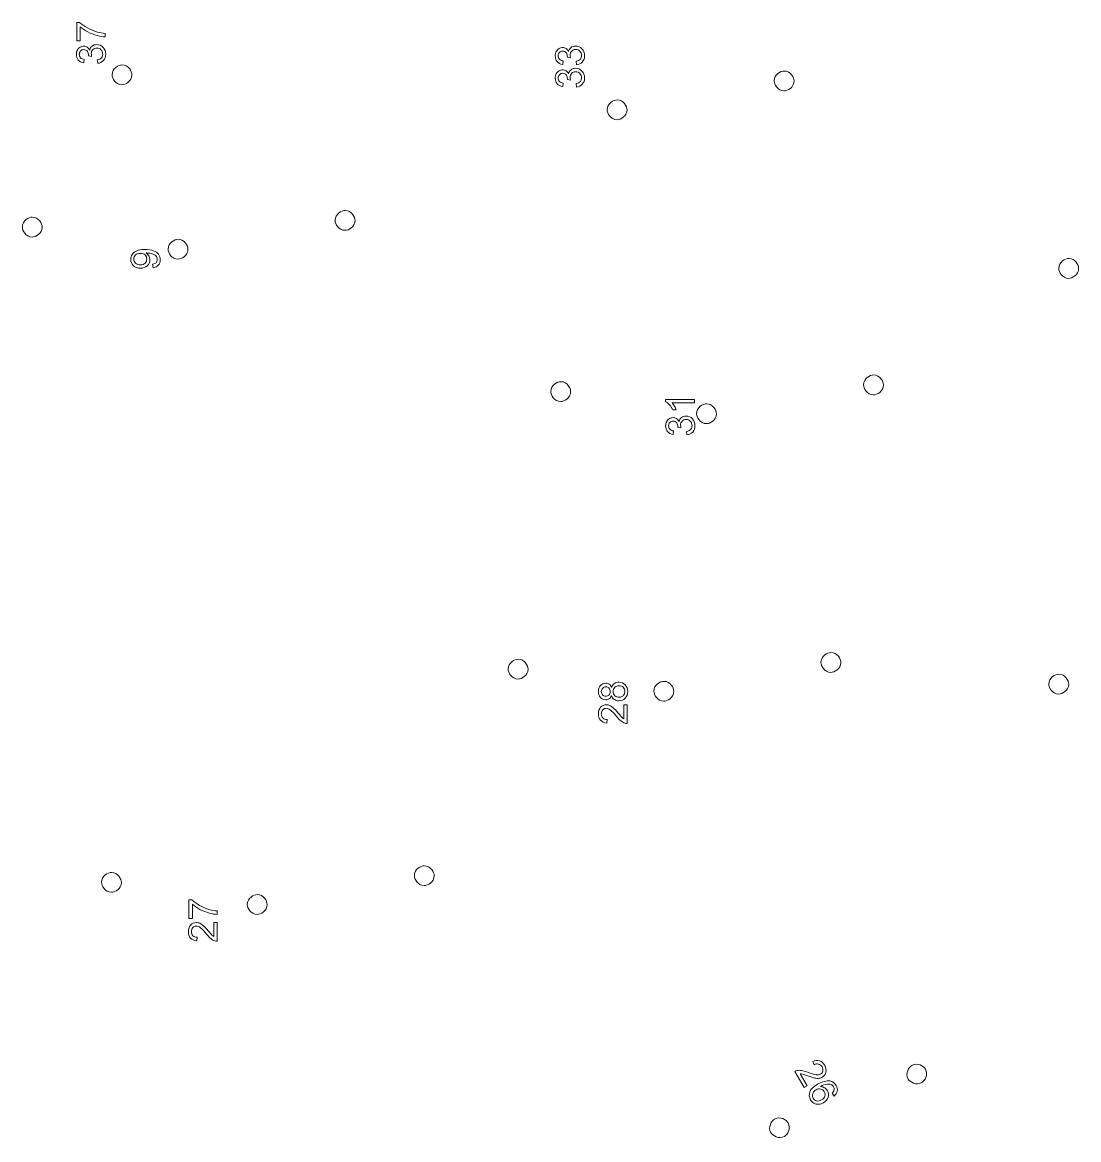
# Model space of a CAD drawing. Header units: centimetres. Extents: x -155 to -3, y 92 to 166.
# Drawn here: x -149.83 to -116.84, y 130.09 to 164.98 of the extents above; entities that cross this region are included whole.
import ezdxf

# ---------------------------------------------------------------- set-up
doc = ezdxf.new("R2010")
doc.units = ezdxf.units.CM
doc.header["$MEASUREMENT"] = 0
doc.layers.add('layer 1', color=7, linetype='Continuous')
doc.layers.add('layer 2', color=7, linetype='Continuous')

msp = doc.modelspace()

# ---------------------------------------------------------------- linework, layer by layer
at = {"layer": 'layer 1', "color": 250, "lineweight": 9}
for points, knots in [([(-148.01551, 164.83962), (-148.01551, 164.83962), (-148.01551, 164.40046), (-148.01551, 164.40046), (-148.01551, 164.40046), (-148.12395, 164.40046), (-148.12395, 164.40046), (-148.12395, 164.40046), (-148.12395, 164.98058), (-148.12395, 164.98058), (-148.12395, 164.98058), (-148.0372, 164.98058), (-148.0372, 164.98058), (-147.97214, 164.92095), (-147.89624, 164.86673), (-147.79322, 164.80709), (-147.69563, 164.75287), (-147.59262, 164.7095), (-147.48419, 164.67697), (-147.40828, 164.65528), (-147.32696, 164.63902), (-147.24021, 164.6336), (-147.24021, 164.6336), (-147.24021, 164.52516), (-147.24021, 164.52516), (-147.31069, 164.52516), (-147.39202, 164.54143), (-147.49503, 164.56854), (-147.59262, 164.59564), (-147.69021, 164.6336), (-147.78238, 164.68239), (-147.87455, 164.73119), (-147.95045, 164.7854), (-148.01551, 164.83962)], [0, 0, 0, 0, 0.09090909, 0.09090909, 0.09090909, 0.18181818, 0.18181818, 0.18181818, 0.27272727, 0.27272727, 0.27272727, 0.36363636, 0.36363636, 0.36363636, 0.45454545, 0.45454545, 0.45454545, 0.54545455, 0.54545455, 0.54545455, 0.63636364, 0.63636364, 0.63636364, 0.72727273, 0.72727273, 0.72727273, 0.81818182, 0.81818182, 0.81818182, 0.90909091, 0.90909091, 0.90909091, 1, 1, 1, 1]), ([(-147.29443, 163.78781), (-147.3378, 163.73902), (-147.39744, 163.70649), (-147.47334, 163.70107), (-147.47334, 163.70107), (-147.48961, 163.8095), (-147.48961, 163.8095), (-147.42997, 163.82034), (-147.38118, 163.84203), (-147.35407, 163.87456), (-147.32696, 163.90709), (-147.31612, 163.94504), (-147.31612, 163.98842), (-147.31612, 164.04263), (-147.33238, 164.09143), (-147.37033, 164.12396), (-147.40286, 164.16191), (-147.44624, 164.17818), (-147.50045, 164.17818), (-147.54925, 164.17818), (-147.59262, 164.16191), (-147.62515, 164.12938), (-147.65768, 164.09143), (-147.67395, 164.05348), (-147.67395, 163.99926), (-147.67395, 163.97757), (-147.66852, 163.95046), (-147.6631, 163.91793), (-147.6631, 163.91793), (-147.76069, 163.9342), (-147.76069, 163.9342), (-147.76069, 163.93962), (-147.76069, 163.94504), (-147.76069, 163.95046), (-147.76069, 163.99384), (-147.77154, 164.03721), (-147.79322, 164.07516), (-147.82033, 164.11311), (-147.85828, 164.12938), (-147.90708, 164.12938), (-147.95045, 164.12938), (-147.98298, 164.11854), (-148.01009, 164.08601), (-148.03178, 164.0589), (-148.04804, 164.02637), (-148.04804, 163.98299), (-148.04804, 163.93962), (-148.03178, 163.90167), (-148.01009, 163.87456), (-147.98298, 163.84745), (-147.94503, 163.83119), (-147.89081, 163.82034), (-147.89081, 163.82034), (-147.90708, 163.71191), (-147.90708, 163.71191), (-147.98298, 163.72275), (-148.0372, 163.75528), (-148.08057, 163.80408), (-148.11852, 163.84745), (-148.14021, 163.90709), (-148.14021, 163.97757), (-148.14021, 164.02637), (-148.12937, 164.06974), (-148.10768, 164.11311), (-148.08599, 164.15107), (-148.05889, 164.1836), (-148.02093, 164.20528), (-147.98298, 164.22697), (-147.94503, 164.23781), (-147.90708, 164.23781), (-147.86913, 164.23781), (-147.83118, 164.22697), (-147.79865, 164.20528), (-147.76612, 164.1836), (-147.74443, 164.15649), (-147.72274, 164.11311), (-147.7119, 164.16733), (-147.68479, 164.21071), (-147.64684, 164.23781), (-147.60889, 164.27034), (-147.56009, 164.28661), (-147.50587, 164.28661), (-147.42455, 164.28661), (-147.35949, 164.2595), (-147.30527, 164.19986), (-147.25105, 164.14564), (-147.22395, 164.07516), (-147.22395, 163.98299), (-147.22395, 163.90709), (-147.24563, 163.84203), (-147.29443, 163.78781)], [0, 0, 0, 0, 0.03333333, 0.03333333, 0.03333333, 0.06666667, 0.06666667, 0.06666667, 0.1, 0.1, 0.1, 0.13333333, 0.13333333, 0.13333333, 0.16666667, 0.16666667, 0.16666667, 0.2, 0.2, 0.2, 0.23333333, 0.23333333, 0.23333333, 0.26666667, 0.26666667, 0.26666667, 0.3, 0.3, 0.3, 0.33333333, 0.33333333, 0.33333333, 0.36666667, 0.36666667, 0.36666667, 0.4, 0.4, 0.4, 0.43333333, 0.43333333, 0.43333333, 0.46666667, 0.46666667, 0.46666667, 0.5, 0.5, 0.5, 0.53333333, 0.53333333, 0.53333333, 0.56666667, 0.56666667, 0.56666667, 0.6, 0.6, 0.6, 0.63333333, 0.63333333, 0.63333333, 0.66666667, 0.66666667, 0.66666667, 0.7, 0.7, 0.7, 0.73333333, 0.73333333, 0.73333333, 0.76666667, 0.76666667, 0.76666667, 0.8, 0.8, 0.8, 0.83333333, 0.83333333, 0.83333333, 0.86666667, 0.86666667, 0.86666667, 0.9, 0.9, 0.9, 0.93333333, 0.93333333, 0.93333333, 0.96666667, 0.96666667, 0.96666667, 1, 1, 1, 1]), ([(-132.34194, 163.74201), (-132.38531, 163.69321), (-132.44495, 163.66068), (-132.52085, 163.65526), (-132.52085, 163.65526), (-132.53712, 163.7637), (-132.53712, 163.7637), (-132.47748, 163.77454), (-132.42869, 163.79623), (-132.40158, 163.82876), (-132.37447, 163.86129), (-132.36363, 163.89924), (-132.36363, 163.94261), (-132.36363, 163.99683), (-132.37989, 164.04562), (-132.41784, 164.07815), (-132.45037, 164.11611), (-132.49375, 164.13237), (-132.54796, 164.13237), (-132.59676, 164.13237), (-132.64013, 164.11611), (-132.67266, 164.08358), (-132.70519, 164.04562), (-132.72146, 164.00767), (-132.72146, 163.95346), (-132.72146, 163.93177), (-132.71603, 163.90466), (-132.71061, 163.87213), (-132.71061, 163.87213), (-132.8082, 163.8884), (-132.8082, 163.8884), (-132.8082, 163.89382), (-132.8082, 163.89924), (-132.8082, 163.90466), (-132.8082, 163.94803), (-132.81905, 163.99141), (-132.84073, 164.02936), (-132.86784, 164.06731), (-132.90579, 164.08358), (-132.95459, 164.08358), (-132.99796, 164.08358), (-133.03049, 164.07273), (-133.0576, 164.0402), (-133.07929, 164.01309), (-133.09555, 163.98056), (-133.09555, 163.93719), (-133.09555, 163.89382), (-133.07929, 163.85586), (-133.0576, 163.82876), (-133.03049, 163.80165), (-132.99254, 163.78538), (-132.93832, 163.77454), (-132.93832, 163.77454), (-132.95459, 163.66611), (-132.95459, 163.66611), (-133.03049, 163.67695), (-133.08471, 163.70948), (-133.12808, 163.75827), (-133.16603, 163.80165), (-133.18772, 163.86129), (-133.18772, 163.93177), (-133.18772, 163.98056), (-133.17688, 164.02394), (-133.15519, 164.06731), (-133.1335, 164.10526), (-133.1064, 164.13779), (-133.06844, 164.15948), (-133.03049, 164.18117), (-132.99254, 164.19201), (-132.95459, 164.19201), (-132.91664, 164.19201), (-132.87869, 164.18117), (-132.84616, 164.15948), (-132.81363, 164.13779), (-132.79194, 164.11068), (-132.77025, 164.06731), (-132.75941, 164.12153), (-132.7323, 164.1649), (-132.69435, 164.19201), (-132.6564, 164.22454), (-132.6076, 164.2408), (-132.55338, 164.2408), (-132.47206, 164.2408), (-132.407, 164.2137), (-132.35278, 164.15406), (-132.29856, 164.09984), (-132.27146, 164.02936), (-132.27146, 163.93719), (-132.27146, 163.86129), (-132.29314, 163.79623), (-132.34194, 163.74201)], [0, 0, 0, 0, 0.03333333, 0.03333333, 0.03333333, 0.06666667, 0.06666667, 0.06666667, 0.1, 0.1, 0.1, 0.13333333, 0.13333333, 0.13333333, 0.16666667, 0.16666667, 0.16666667, 0.2, 0.2, 0.2, 0.23333333, 0.23333333, 0.23333333, 0.26666667, 0.26666667, 0.26666667, 0.3, 0.3, 0.3, 0.33333333, 0.33333333, 0.33333333, 0.36666667, 0.36666667, 0.36666667, 0.4, 0.4, 0.4, 0.43333333, 0.43333333, 0.43333333, 0.46666667, 0.46666667, 0.46666667, 0.5, 0.5, 0.5, 0.53333333, 0.53333333, 0.53333333, 0.56666667, 0.56666667, 0.56666667, 0.6, 0.6, 0.6, 0.63333333, 0.63333333, 0.63333333, 0.66666667, 0.66666667, 0.66666667, 0.7, 0.7, 0.7, 0.73333333, 0.73333333, 0.73333333, 0.76666667, 0.76666667, 0.76666667, 0.8, 0.8, 0.8, 0.83333333, 0.83333333, 0.83333333, 0.86666667, 0.86666667, 0.86666667, 0.9, 0.9, 0.9, 0.93333333, 0.93333333, 0.93333333, 0.96666667, 0.96666667, 0.96666667, 1, 1, 1, 1]), ([(-146.71508, 163.65251), (-146.50842, 163.65251), (-146.40508, 163.44584), (-146.40508, 163.34251), (-146.40508, 163.13584), (-146.61175, 163.03251), (-146.71508, 163.03251), (-146.92175, 163.03251), (-147.02508, 163.23918), (-147.02508, 163.34251), (-147.02508, 163.54918), (-146.81842, 163.65251), (-146.71508, 163.65251)], [0, 0, 0, 0, 0.25, 0.25, 0.25, 0.5, 0.5, 0.5, 0.75, 0.75, 0.75, 1, 1, 1, 1]), ([(-132.34194, 163.04803), (-132.38531, 162.99924), (-132.44495, 162.96671), (-132.52085, 162.96129), (-132.52085, 162.96129), (-132.53712, 163.06972), (-132.53712, 163.06972), (-132.47748, 163.08056), (-132.42869, 163.10225), (-132.40158, 163.13478), (-132.37447, 163.16731), (-132.36363, 163.20526), (-132.36363, 163.24864), (-132.36363, 163.30285), (-132.37989, 163.35165), (-132.41784, 163.38418), (-132.45037, 163.42213), (-132.49375, 163.4384), (-132.54796, 163.4384), (-132.59676, 163.4384), (-132.64013, 163.42213), (-132.67266, 163.3896), (-132.70519, 163.35165), (-132.72146, 163.3137), (-132.72146, 163.25948), (-132.72146, 163.23779), (-132.71603, 163.21068), (-132.71061, 163.17815), (-132.71061, 163.17815), (-132.8082, 163.19442), (-132.8082, 163.19442), (-132.8082, 163.19984), (-132.8082, 163.20526), (-132.8082, 163.21068), (-132.8082, 163.25406), (-132.81905, 163.29743), (-132.84073, 163.33538), (-132.86784, 163.37333), (-132.90579, 163.3896), (-132.95459, 163.3896), (-132.99796, 163.3896), (-133.03049, 163.37876), (-133.0576, 163.34623), (-133.07929, 163.31912), (-133.09555, 163.28659), (-133.09555, 163.24321), (-133.09555, 163.19984), (-133.07929, 163.16189), (-133.0576, 163.13478), (-133.03049, 163.10767), (-132.99254, 163.09141), (-132.93832, 163.08056), (-132.93832, 163.08056), (-132.95459, 162.97213), (-132.95459, 162.97213), (-133.03049, 162.98297), (-133.08471, 163.0155), (-133.12808, 163.0643), (-133.16603, 163.10767), (-133.18772, 163.16731), (-133.18772, 163.23779), (-133.18772, 163.28659), (-133.17688, 163.32996), (-133.15519, 163.37333), (-133.1335, 163.41129), (-133.1064, 163.44382), (-133.06844, 163.4655), (-133.03049, 163.48719), (-132.99254, 163.49803), (-132.95459, 163.49803), (-132.91664, 163.49803), (-132.87869, 163.48719), (-132.84616, 163.4655), (-132.81363, 163.44382), (-132.79194, 163.41671), (-132.77025, 163.37333), (-132.75941, 163.42755), (-132.7323, 163.47093), (-132.69435, 163.49803), (-132.6564, 163.53056), (-132.6076, 163.54683), (-132.55338, 163.54683), (-132.47206, 163.54683), (-132.407, 163.51972), (-132.35278, 163.46008), (-132.29856, 163.40586), (-132.27146, 163.33538), (-132.27146, 163.24321), (-132.27146, 163.16731), (-132.29314, 163.10225), (-132.34194, 163.04803)], [0, 0, 0, 0, 0.03333333, 0.03333333, 0.03333333, 0.06666667, 0.06666667, 0.06666667, 0.1, 0.1, 0.1, 0.13333333, 0.13333333, 0.13333333, 0.16666667, 0.16666667, 0.16666667, 0.2, 0.2, 0.2, 0.23333333, 0.23333333, 0.23333333, 0.26666667, 0.26666667, 0.26666667, 0.3, 0.3, 0.3, 0.33333333, 0.33333333, 0.33333333, 0.36666667, 0.36666667, 0.36666667, 0.4, 0.4, 0.4, 0.43333333, 0.43333333, 0.43333333, 0.46666667, 0.46666667, 0.46666667, 0.5, 0.5, 0.5, 0.53333333, 0.53333333, 0.53333333, 0.56666667, 0.56666667, 0.56666667, 0.6, 0.6, 0.6, 0.63333333, 0.63333333, 0.63333333, 0.66666667, 0.66666667, 0.66666667, 0.7, 0.7, 0.7, 0.73333333, 0.73333333, 0.73333333, 0.76666667, 0.76666667, 0.76666667, 0.8, 0.8, 0.8, 0.83333333, 0.83333333, 0.83333333, 0.86666667, 0.86666667, 0.86666667, 0.9, 0.9, 0.9, 0.93333333, 0.93333333, 0.93333333, 0.96666667, 0.96666667, 0.96666667, 1, 1, 1, 1]), ([(-126.04018, 163.46021), (-125.83351, 163.46021), (-125.73018, 163.25354), (-125.73018, 163.15021), (-125.73018, 162.94354), (-125.93684, 162.84021), (-126.04018, 162.84021), (-126.24684, 162.84021), (-126.35018, 163.04688), (-126.35018, 163.15021), (-126.35018, 163.35688), (-126.14351, 163.46021), (-126.04018, 163.46021)], [0, 0, 0, 0, 0.25, 0.25, 0.25, 0.5, 0.5, 0.5, 0.75, 0.75, 0.75, 1, 1, 1, 1]), ([(-131.25619, 162.56021), (-131.04952, 162.56021), (-130.94619, 162.35354), (-130.94619, 162.25021), (-130.94619, 162.04354), (-131.15285, 161.94021), (-131.25619, 161.94021), (-131.46285, 161.94021), (-131.56619, 162.14688), (-131.56619, 162.25021), (-131.56619, 162.45688), (-131.35952, 162.56021), (-131.25619, 162.56021)], [0, 0, 0, 0, 0.25, 0.25, 0.25, 0.5, 0.5, 0.5, 0.75, 0.75, 0.75, 1, 1, 1, 1]), ([(-139.74898, 159.10597), (-139.54231, 159.10597), (-139.43898, 158.89931), (-139.43898, 158.79597), (-139.43898, 158.58931), (-139.64564, 158.48597), (-139.74898, 158.48597), (-139.95564, 158.48597), (-140.05898, 158.69264), (-140.05898, 158.79597), (-140.05898, 159.00264), (-139.85231, 159.10597), (-139.74898, 159.10597)], [0, 0, 0, 0, 0.25, 0.25, 0.25, 0.5, 0.5, 0.5, 0.75, 0.75, 0.75, 1, 1, 1, 1]), ([(-149.51595, 158.89711), (-149.30928, 158.89711), (-149.20595, 158.69045), (-149.20595, 158.58711), (-149.20595, 158.38045), (-149.41261, 158.27711), (-149.51595, 158.27711), (-149.72261, 158.27711), (-149.82595, 158.48378), (-149.82595, 158.58711), (-149.82595, 158.79378), (-149.61928, 158.89711), (-149.51595, 158.89711)], [0, 0, 0, 0, 0.25, 0.25, 0.25, 0.5, 0.5, 0.5, 0.75, 0.75, 0.75, 1, 1, 1, 1]), ([(-144.96499, 158.20597), (-144.75832, 158.20597), (-144.65499, 157.99931), (-144.65499, 157.89597), (-144.65499, 157.68931), (-144.86165, 157.58597), (-144.96499, 157.58597), (-145.17165, 157.58597), (-145.27499, 157.79264), (-145.27499, 157.89597), (-145.27499, 158.10264), (-145.06832, 158.20597), (-144.96499, 158.20597)], [0, 0, 0, 0, 0.25, 0.25, 0.25, 0.5, 0.5, 0.5, 0.75, 0.75, 0.75, 1, 1, 1, 1]), ([(-145.58359, 157.39866), (-145.62155, 157.35528), (-145.67576, 157.32818), (-145.74625, 157.31733), (-145.74625, 157.31733), (-145.75709, 157.42577), (-145.75709, 157.42577), (-145.70829, 157.43661), (-145.67034, 157.45287), (-145.64866, 157.47456), (-145.62697, 157.50167), (-145.61613, 157.5342), (-145.61613, 157.57215), (-145.61613, 157.60468), (-145.62155, 157.63721), (-145.63781, 157.66432), (-145.65408, 157.68601), (-145.67576, 157.70769), (-145.70287, 157.72396), (-145.72456, 157.74022), (-145.76251, 157.75107), (-145.80588, 157.76191), (-145.84926, 157.77275), (-145.89263, 157.77818), (-145.94143, 157.77818), (-145.94143, 157.77818), (-145.95227, 157.77818), (-145.96311, 157.77818), (-145.92516, 157.75649), (-145.89805, 157.72396), (-145.87637, 157.68601), (-145.85468, 157.64805), (-145.84384, 157.6101), (-145.84384, 157.56673), (-145.84384, 157.49083), (-145.87094, 157.43119), (-145.92516, 157.37697), (-145.97938, 157.32818), (-146.04986, 157.30107), (-146.13661, 157.30107), (-146.22878, 157.30107), (-146.29926, 157.32818), (-146.3589, 157.38239), (-146.41311, 157.43661), (-146.44022, 157.50167), (-146.44022, 157.58299), (-146.44022, 157.63721), (-146.42396, 157.69143), (-146.39143, 157.74022), (-146.3589, 157.78902), (-146.31552, 157.82697), (-146.25588, 157.84866), (-146.20167, 157.87577), (-146.11492, 157.88661), (-146.00649, 157.88661), (-145.89263, 157.88661), (-145.80046, 157.87577), (-145.72998, 157.84866), (-145.66492, 157.82697), (-145.6107, 157.78902), (-145.57817, 157.74022), (-145.54022, 157.69143), (-145.52396, 157.63179), (-145.52396, 157.56673), (-145.52396, 157.49625), (-145.54022, 157.44203), (-145.58359, 157.39866)], [0, 0, 0, 0, 0.04545455, 0.04545455, 0.04545455, 0.09090909, 0.09090909, 0.09090909, 0.13636364, 0.13636364, 0.13636364, 0.18181818, 0.18181818, 0.18181818, 0.22727273, 0.22727273, 0.22727273, 0.27272727, 0.27272727, 0.27272727, 0.31818182, 0.31818182, 0.31818182, 0.36363636, 0.36363636, 0.36363636, 0.40909091, 0.40909091, 0.40909091, 0.45454545, 0.45454545, 0.45454545, 0.5, 0.5, 0.5, 0.54545455, 0.54545455, 0.54545455, 0.59090909, 0.59090909, 0.59090909, 0.63636364, 0.63636364, 0.63636364, 0.68181818, 0.68181818, 0.68181818, 0.72727273, 0.72727273, 0.72727273, 0.77272727, 0.77272727, 0.77272727, 0.81818182, 0.81818182, 0.81818182, 0.86363636, 0.86363636, 0.86363636, 0.90909091, 0.90909091, 0.90909091, 0.95454545, 0.95454545, 0.95454545, 1, 1, 1, 1]), ([(-145.99564, 157.71854), (-146.02817, 157.75107), (-146.07697, 157.76733), (-146.14203, 157.76733), (-146.20709, 157.76733), (-146.25588, 157.75107), (-146.29384, 157.71854), (-146.32637, 157.68601), (-146.34805, 157.64263), (-146.34805, 157.59384), (-146.34805, 157.54504), (-146.32637, 157.50167), (-146.28841, 157.46372), (-146.25046, 157.42577), (-146.19625, 157.4095), (-146.13119, 157.4095), (-146.07697, 157.4095), (-146.02817, 157.42577), (-145.99564, 157.4583), (-145.95769, 157.49625), (-145.94143, 157.53962), (-145.94143, 157.58842), (-145.94143, 157.64263), (-145.95769, 157.68601), (-145.99564, 157.71854)], [0, 0, 0, 0, 0.125, 0.125, 0.125, 0.25, 0.25, 0.25, 0.375, 0.375, 0.375, 0.5, 0.5, 0.5, 0.625, 0.625, 0.625, 0.75, 0.75, 0.75, 0.875, 0.875, 0.875, 1, 1, 1, 1]), ([(-117.15432, 157.60699), (-116.94766, 157.60699), (-116.84432, 157.40032), (-116.84432, 157.29699), (-116.84432, 157.09032), (-117.05099, 156.98699), (-117.15432, 156.98699), (-117.36099, 156.98699), (-117.46432, 157.19365), (-117.46432, 157.29699), (-117.46432, 157.50365), (-117.25766, 157.60699), (-117.15432, 157.60699)], [0, 0, 0, 0, 0.25, 0.25, 0.25, 0.5, 0.5, 0.5, 0.75, 0.75, 0.75, 1, 1, 1, 1]), ([(-123.24919, 153.96903), (-123.04253, 153.96903), (-122.93919, 153.76236), (-122.93919, 153.65903), (-122.93919, 153.45236), (-123.14586, 153.34903), (-123.24919, 153.34903), (-123.45586, 153.34903), (-123.55919, 153.5557), (-123.55919, 153.65903), (-123.55919, 153.8657), (-123.35253, 153.96903), (-123.24919, 153.96903)], [0, 0, 0, 0, 0.25, 0.25, 0.25, 0.5, 0.5, 0.5, 0.75, 0.75, 0.75, 1, 1, 1, 1]), ([(-133.01616, 153.76017), (-132.80949, 153.76017), (-132.70616, 153.5535), (-132.70616, 153.45017), (-132.70616, 153.2435), (-132.91283, 153.14017), (-133.01616, 153.14017), (-133.22283, 153.14017), (-133.32616, 153.34684), (-133.32616, 153.45017), (-133.32616, 153.65684), (-133.11949, 153.76017), (-133.01616, 153.76017)], [0, 0, 0, 0, 0.25, 0.25, 0.25, 0.5, 0.5, 0.5, 0.75, 0.75, 0.75, 1, 1, 1, 1]), ([(-129.74022, 153.13661), (-129.74022, 153.13661), (-129.74022, 153.20709), (-129.74022, 153.20709), (-129.74022, 153.20709), (-128.84022, 153.20709), (-128.84022, 153.20709), (-128.84022, 153.20709), (-128.84022, 153.09866), (-128.84022, 153.09866), (-128.84022, 153.09866), (-129.53962, 153.09866), (-129.53962, 153.09866), (-129.51793, 153.07155), (-129.49082, 153.03902), (-129.46372, 152.99564), (-129.44203, 152.95227), (-129.42034, 152.9089), (-129.4095, 152.87637), (-129.4095, 152.87637), (-129.51251, 152.87637), (-129.51251, 152.87637), (-129.54504, 152.93601), (-129.57757, 152.99022), (-129.62094, 153.03902), (-129.6589, 153.08781), (-129.70227, 153.12034), (-129.74022, 153.13661)], [0, 0, 0, 0, 0.11111111, 0.11111111, 0.11111111, 0.22222222, 0.22222222, 0.22222222, 0.33333333, 0.33333333, 0.33333333, 0.44444444, 0.44444444, 0.44444444, 0.55555556, 0.55555556, 0.55555556, 0.66666667, 0.66666667, 0.66666667, 0.77777778, 0.77777778, 0.77777778, 0.88888889, 0.88888889, 0.88888889, 1, 1, 1, 1]), ([(-128.4652, 153.06903), (-128.25854, 153.06903), (-128.1552, 152.86236), (-128.1552, 152.75903), (-128.1552, 152.55236), (-128.36187, 152.44903), (-128.4652, 152.44903), (-128.67187, 152.44903), (-128.7752, 152.6557), (-128.7752, 152.75903), (-128.7752, 152.9657), (-128.56854, 153.06903), (-128.4652, 153.06903)], [0, 0, 0, 0, 0.25, 0.25, 0.25, 0.5, 0.5, 0.5, 0.75, 0.75, 0.75, 1, 1, 1, 1]), ([(-128.89444, 152.18781), (-128.93781, 152.13902), (-128.99745, 152.10649), (-129.07335, 152.10107), (-129.07335, 152.10107), (-129.08962, 152.2095), (-129.08962, 152.2095), (-129.02998, 152.22034), (-128.98119, 152.24203), (-128.95408, 152.27456), (-128.92697, 152.30709), (-128.91613, 152.34504), (-128.91613, 152.38842), (-128.91613, 152.44263), (-128.93239, 152.49143), (-128.97034, 152.52396), (-129.00287, 152.56191), (-129.04625, 152.57818), (-129.10046, 152.57818), (-129.14926, 152.57818), (-129.19263, 152.56191), (-129.22516, 152.52938), (-129.25769, 152.49143), (-129.27396, 152.45348), (-129.27396, 152.39926), (-129.27396, 152.37757), (-129.26853, 152.35046), (-129.26311, 152.31793), (-129.26311, 152.31793), (-129.3607, 152.3342), (-129.3607, 152.3342), (-129.3607, 152.33962), (-129.3607, 152.34504), (-129.3607, 152.35046), (-129.3607, 152.39384), (-129.37155, 152.43721), (-129.39323, 152.47516), (-129.42034, 152.51311), (-129.45829, 152.52938), (-129.50709, 152.52938), (-129.55046, 152.52938), (-129.58299, 152.51854), (-129.6101, 152.48601), (-129.63179, 152.4589), (-129.64805, 152.42637), (-129.64805, 152.38299), (-129.64805, 152.33962), (-129.63179, 152.30167), (-129.6101, 152.27456), (-129.58299, 152.24745), (-129.54504, 152.23119), (-129.49082, 152.22034), (-129.49082, 152.22034), (-129.50709, 152.11191), (-129.50709, 152.11191), (-129.58299, 152.12275), (-129.63721, 152.15528), (-129.68058, 152.20408), (-129.71853, 152.24745), (-129.74022, 152.30709), (-129.74022, 152.37757), (-129.74022, 152.42637), (-129.72938, 152.46974), (-129.70769, 152.51311), (-129.686, 152.55107), (-129.6589, 152.5836), (-129.62094, 152.60528), (-129.58299, 152.62697), (-129.54504, 152.63781), (-129.50709, 152.63781), (-129.46914, 152.63781), (-129.43119, 152.62697), (-129.39866, 152.60528), (-129.36613, 152.5836), (-129.34444, 152.55649), (-129.32275, 152.51311), (-129.31191, 152.56733), (-129.2848, 152.61071), (-129.24685, 152.63781), (-129.2089, 152.67034), (-129.1601, 152.68661), (-129.10588, 152.68661), (-129.02456, 152.68661), (-128.9595, 152.6595), (-128.90528, 152.59986), (-128.85106, 152.54564), (-128.82396, 152.47516), (-128.82396, 152.38299), (-128.82396, 152.30709), (-128.84564, 152.24203), (-128.89444, 152.18781)], [0, 0, 0, 0, 0.03333333, 0.03333333, 0.03333333, 0.06666667, 0.06666667, 0.06666667, 0.1, 0.1, 0.1, 0.13333333, 0.13333333, 0.13333333, 0.16666667, 0.16666667, 0.16666667, 0.2, 0.2, 0.2, 0.23333333, 0.23333333, 0.23333333, 0.26666667, 0.26666667, 0.26666667, 0.3, 0.3, 0.3, 0.33333333, 0.33333333, 0.33333333, 0.36666667, 0.36666667, 0.36666667, 0.4, 0.4, 0.4, 0.43333333, 0.43333333, 0.43333333, 0.46666667, 0.46666667, 0.46666667, 0.5, 0.5, 0.5, 0.53333333, 0.53333333, 0.53333333, 0.56666667, 0.56666667, 0.56666667, 0.6, 0.6, 0.6, 0.63333333, 0.63333333, 0.63333333, 0.66666667, 0.66666667, 0.66666667, 0.7, 0.7, 0.7, 0.73333333, 0.73333333, 0.73333333, 0.76666667, 0.76666667, 0.76666667, 0.8, 0.8, 0.8, 0.83333333, 0.83333333, 0.83333333, 0.86666667, 0.86666667, 0.86666667, 0.9, 0.9, 0.9, 0.93333333, 0.93333333, 0.93333333, 0.96666667, 0.96666667, 0.96666667, 1, 1, 1, 1]), ([(-117.46555, 144.00629), (-117.67222, 144.00629), (-117.77555, 144.21296), (-117.77555, 144.31629), (-117.77555, 144.52296), (-117.56889, 144.62629), (-117.46555, 144.62629), (-117.25889, 144.62629), (-117.15555, 144.41962), (-117.15555, 144.31629), (-117.15555, 144.10962), (-117.36222, 144.00629), (-117.46555, 144.00629)], [0, 0, 0, 0, 0.25, 0.25, 0.25, 0.5, 0.5, 0.5, 0.75, 0.75, 0.75, 1, 1, 1, 1]), ([(-137.27638, 138.64479), (-137.06971, 138.64479), (-136.96638, 138.43812), (-136.96638, 138.33479), (-136.96638, 138.12812), (-137.17304, 138.02479), (-137.27638, 138.02479), (-137.48304, 138.02479), (-137.58638, 138.23145), (-137.58638, 138.33479), (-137.58638, 138.54145), (-137.37971, 138.64479), (-137.27638, 138.64479)], [0, 0, 0, 0, 0.25, 0.25, 0.25, 0.5, 0.5, 0.5, 0.75, 0.75, 0.75, 1, 1, 1, 1]), ([(-147.04334, 138.43592), (-146.83668, 138.43592), (-146.73334, 138.22926), (-146.73334, 138.12592), (-146.73334, 137.91926), (-146.94001, 137.81592), (-147.04334, 137.81592), (-147.25001, 137.81592), (-147.35334, 138.02259), (-147.35334, 138.12592), (-147.35334, 138.33259), (-147.14668, 138.43592), (-147.04334, 138.43592)], [0, 0, 0, 0, 0.25, 0.25, 0.25, 0.5, 0.5, 0.5, 0.75, 0.75, 0.75, 1, 1, 1, 1]), ([(-144.51552, 137.43962), (-144.51552, 137.43962), (-144.51552, 137.00047), (-144.51552, 137.00047), (-144.51552, 137.00047), (-144.62396, 137.00047), (-144.62396, 137.00047), (-144.62396, 137.00047), (-144.62396, 137.58059), (-144.62396, 137.58059), (-144.62396, 137.58059), (-144.53721, 137.58059), (-144.53721, 137.58059), (-144.47215, 137.52095), (-144.39625, 137.46673), (-144.29323, 137.40709), (-144.19564, 137.35288), (-144.09263, 137.3095), (-143.9842, 137.27697), (-143.90829, 137.25529), (-143.82697, 137.23902), (-143.74022, 137.2336), (-143.74022, 137.2336), (-143.74022, 137.12517), (-143.74022, 137.12517), (-143.8107, 137.12517), (-143.89203, 137.14143), (-143.99504, 137.16854), (-144.09263, 137.19565), (-144.19022, 137.2336), (-144.28239, 137.28239), (-144.37456, 137.33119), (-144.45046, 137.38541), (-144.51552, 137.43962)], [0, 0, 0, 0, 0.09090909, 0.09090909, 0.09090909, 0.18181818, 0.18181818, 0.18181818, 0.27272727, 0.27272727, 0.27272727, 0.36363636, 0.36363636, 0.36363636, 0.45454545, 0.45454545, 0.45454545, 0.54545455, 0.54545455, 0.54545455, 0.63636364, 0.63636364, 0.63636364, 0.72727273, 0.72727273, 0.72727273, 0.81818182, 0.81818182, 0.81818182, 0.90909091, 0.90909091, 0.90909091, 1, 1, 1, 1]), ([(-142.49239, 137.74479), (-142.28572, 137.74479), (-142.18239, 137.53812), (-142.18239, 137.43479), (-142.18239, 137.22812), (-142.38905, 137.12479), (-142.49239, 137.12479), (-142.69905, 137.12479), (-142.80239, 137.33145), (-142.80239, 137.43479), (-142.80239, 137.64145), (-142.59572, 137.74479), (-142.49239, 137.74479)], [0, 0, 0, 0, 0.25, 0.25, 0.25, 0.5, 0.5, 0.5, 0.75, 0.75, 0.75, 1, 1, 1, 1]), ([(-143.84866, 136.43119), (-143.84866, 136.43119), (-143.84866, 136.87035), (-143.84866, 136.87035), (-143.84866, 136.87035), (-143.74022, 136.87035), (-143.74022, 136.87035), (-143.74022, 136.87035), (-143.74022, 136.2848), (-143.74022, 136.2848), (-143.76733, 136.2848), (-143.79444, 136.29023), (-143.81613, 136.29565), (-143.8595, 136.31191), (-143.89745, 136.3336), (-143.9354, 136.36613), (-143.97878, 136.39866), (-144.02215, 136.44745), (-144.07094, 136.50709), (-144.15227, 136.60468), (-144.21733, 136.66974), (-144.26613, 136.7077), (-144.3095, 136.74565), (-144.35287, 136.76191), (-144.39625, 136.76191), (-144.43962, 136.76191), (-144.47215, 136.74565), (-144.50468, 136.71312), (-144.53179, 136.68059), (-144.54805, 136.64264), (-144.54805, 136.58842), (-144.54805, 136.5342), (-144.53179, 136.49083), (-144.49926, 136.4583), (-144.46673, 136.42577), (-144.42335, 136.4095), (-144.36372, 136.4095), (-144.36372, 136.4095), (-144.37998, 136.30107), (-144.37998, 136.30107), (-144.46673, 136.30649), (-144.52637, 136.33902), (-144.57516, 136.38782), (-144.61853, 136.43661), (-144.64022, 136.50709), (-144.64022, 136.59384), (-144.64022, 136.67517), (-144.61311, 136.74565), (-144.56974, 136.79444), (-144.52094, 136.84324), (-144.46131, 136.87035), (-144.39082, 136.87035), (-144.35829, 136.87035), (-144.32034, 136.86492), (-144.28781, 136.84866), (-144.24986, 136.83239), (-144.21733, 136.81071), (-144.17938, 136.77818), (-144.136, 136.74023), (-144.08721, 136.68601), (-144.02215, 136.61011), (-143.96251, 136.54505), (-143.92456, 136.50167), (-143.90829, 136.47998), (-143.88661, 136.4583), (-143.87034, 136.44203), (-143.84866, 136.43119)], [0, 0, 0, 0, 0.04545455, 0.04545455, 0.04545455, 0.09090909, 0.09090909, 0.09090909, 0.13636364, 0.13636364, 0.13636364, 0.18181818, 0.18181818, 0.18181818, 0.22727273, 0.22727273, 0.22727273, 0.27272727, 0.27272727, 0.27272727, 0.31818182, 0.31818182, 0.31818182, 0.36363636, 0.36363636, 0.36363636, 0.40909091, 0.40909091, 0.40909091, 0.45454545, 0.45454545, 0.45454545, 0.5, 0.5, 0.5, 0.54545455, 0.54545455, 0.54545455, 0.59090909, 0.59090909, 0.59090909, 0.63636364, 0.63636364, 0.63636364, 0.68181818, 0.68181818, 0.68181818, 0.72727273, 0.72727273, 0.72727273, 0.77272727, 0.77272727, 0.77272727, 0.81818182, 0.81818182, 0.81818182, 0.86363636, 0.86363636, 0.86363636, 0.90909091, 0.90909091, 0.90909091, 0.95454545, 0.95454545, 0.95454545, 1, 1, 1, 1]), ([(-125.54085, 132.15002), (-125.54085, 132.15002), (-125.32128, 131.76971), (-125.32128, 131.76971), (-125.32128, 131.76971), (-125.41519, 131.71549), (-125.41519, 131.71549), (-125.41519, 131.71549), (-125.70796, 132.22258), (-125.70796, 132.22258), (-125.68448, 132.23613), (-125.65829, 132.245), (-125.6368, 132.25115), (-125.59111, 132.25874), (-125.5474, 132.25893), (-125.49826, 132.24974), (-125.44443, 132.24325), (-125.38248, 132.22268), (-125.3104, 132.19543), (-125.19117, 132.15158), (-125.1023, 132.12777), (-125.04106, 132.1193), (-124.98453, 132.10812), (-124.93884, 132.11571), (-124.90127, 132.1374), (-124.86371, 132.15909), (-124.84367, 132.18944), (-124.83176, 132.23388), (-124.82455, 132.27561), (-124.82944, 132.3166), (-124.85655, 132.36355), (-124.88366, 132.41051), (-124.91943, 132.43994), (-124.96387, 132.45185), (-125.0083, 132.46376), (-125.054, 132.45615), (-125.10564, 132.42634), (-125.10564, 132.42634), (-125.14578, 132.52837), (-125.14578, 132.52837), (-125.06794, 132.56705), (-125.00002, 132.5687), (-124.93338, 132.55084), (-124.87142, 132.53026), (-124.81739, 132.48007), (-124.77402, 132.40494), (-124.73336, 132.33452), (-124.7216, 132.25992), (-124.73476, 132.19598), (-124.75262, 132.12932), (-124.79071, 132.07603), (-124.85175, 132.04079), (-124.87993, 132.02452), (-124.9155, 132.01024), (-124.9518, 132.00806), (-124.9928, 132.00317), (-125.03182, 132.00569), (-125.08095, 132.01489), (-125.1375, 132.02606), (-125.20685, 132.04862), (-125.30115, 132.08183), (-125.38533, 132.10835), (-125.43988, 132.12693), (-125.46482, 132.13758), (-125.49444, 132.14553), (-125.51666, 132.15147), (-125.54085, 132.15002)], [0, 0, 0, 0, 0.04545455, 0.04545455, 0.04545455, 0.09090909, 0.09090909, 0.09090909, 0.13636364, 0.13636364, 0.13636364, 0.18181818, 0.18181818, 0.18181818, 0.22727273, 0.22727273, 0.22727273, 0.27272727, 0.27272727, 0.27272727, 0.31818182, 0.31818182, 0.31818182, 0.36363636, 0.36363636, 0.36363636, 0.40909091, 0.40909091, 0.40909091, 0.45454545, 0.45454545, 0.45454545, 0.5, 0.5, 0.5, 0.54545455, 0.54545455, 0.54545455, 0.59090909, 0.59090909, 0.59090909, 0.63636364, 0.63636364, 0.63636364, 0.68181818, 0.68181818, 0.68181818, 0.72727273, 0.72727273, 0.72727273, 0.77272727, 0.77272727, 0.77272727, 0.81818182, 0.81818182, 0.81818182, 0.86363636, 0.86363636, 0.86363636, 0.90909091, 0.90909091, 0.90909091, 0.95454545, 0.95454545, 0.95454545, 1, 1, 1, 1]), ([(-121.74388, 131.87169), (-121.92286, 131.76835), (-122.11568, 131.89567), (-122.16735, 131.98516), (-122.27068, 132.16414), (-122.14337, 132.35696), (-122.05388, 132.40862), (-121.8749, 132.51196), (-121.68208, 132.38464), (-121.63041, 132.29516), (-121.52708, 132.11618), (-121.65439, 131.92335), (-121.74388, 131.87169)], [0, 0, 0, 0, 0.25, 0.25, 0.25, 0.5, 0.5, 0.5, 0.75, 0.75, 0.75, 1, 1, 1, 1]), ([(-124.38109, 131.6051), (-124.39227, 131.54855), (-124.42567, 131.49796), (-124.48129, 131.45334), (-124.48129, 131.45334), (-124.54489, 131.54182), (-124.54489, 131.54182), (-124.51275, 131.5729), (-124.49, 131.59855), (-124.48676, 131.62547), (-124.47214, 131.66522), (-124.47703, 131.70621), (-124.49872, 131.74377), (-124.51498, 131.77194), (-124.54064, 131.7947), (-124.57099, 131.81473), (-124.61073, 131.82935), (-124.65716, 131.83385), (-124.70754, 131.82355), (-124.76065, 131.81792), (-124.82711, 131.79208), (-124.90224, 131.7487), (-124.85581, 131.74421), (-124.81137, 131.7323), (-124.77362, 131.71027), (-124.74055, 131.68553), (-124.71219, 131.65809), (-124.6905, 131.62053), (-124.65255, 131.55479), (-124.64621, 131.48959), (-124.66605, 131.41553), (-124.6886, 131.34616), (-124.73609, 131.28745), (-124.81122, 131.24408), (-124.85817, 131.21697), (-124.91054, 131.19925), (-124.96636, 131.19833), (-125.01476, 131.19542), (-125.06389, 131.20461), (-125.10906, 131.22863), (-125.15422, 131.25263), (-125.18801, 131.28947), (-125.21511, 131.33642), (-125.2612, 131.41624), (-125.26827, 131.49354), (-125.23705, 131.58043), (-125.21052, 131.66461), (-125.12548, 131.74502), (-124.99401, 131.82092), (-124.84376, 131.90767), (-124.71951, 131.94185), (-124.61654, 131.92617), (-124.52839, 131.91445), (-124.46227, 131.86498), (-124.41619, 131.78516), (-124.38095, 131.72413), (-124.36991, 131.66163), (-124.38109, 131.6051)], [0, 0, 0, 0, 0.05263158, 0.05263158, 0.05263158, 0.10526316, 0.10526316, 0.10526316, 0.15789474, 0.15789474, 0.15789474, 0.21052632, 0.21052632, 0.21052632, 0.26315789, 0.26315789, 0.26315789, 0.31578947, 0.31578947, 0.31578947, 0.36842105, 0.36842105, 0.36842105, 0.42105263, 0.42105263, 0.42105263, 0.47368421, 0.47368421, 0.47368421, 0.52631579, 0.52631579, 0.52631579, 0.57894737, 0.57894737, 0.57894737, 0.63157895, 0.63157895, 0.63157895, 0.68421053, 0.68421053, 0.68421053, 0.73684211, 0.73684211, 0.73684211, 0.78947368, 0.78947368, 0.78947368, 0.84210526, 0.84210526, 0.84210526, 0.89473684, 0.89473684, 0.89473684, 0.94736842, 0.94736842, 0.94736842, 1, 1, 1, 1]), ([(-124.89516, 131.67139), (-124.94232, 131.688), (-124.9927, 131.67769), (-125.04435, 131.64787), (-125.07721, 131.62889), (-125.09997, 131.60324), (-125.1247, 131.57018), (-125.14474, 131.53983), (-125.15737, 131.50749), (-125.15791, 131.47588), (-125.15843, 131.44427), (-125.15156, 131.41068), (-125.13529, 131.38251), (-125.1109, 131.34025), (-125.07512, 131.31081), (-125.02599, 131.30162), (-124.97686, 131.29242), (-124.92647, 131.30274), (-124.87013, 131.33527), (-124.81378, 131.3678), (-124.77966, 131.40628), (-124.76775, 131.45071), (-124.75114, 131.49786), (-124.75875, 131.54356), (-124.78586, 131.59052), (-124.81026, 131.63277), (-124.84602, 131.6622), (-124.89516, 131.67139)], [0, 0, 0, 0, 0.11111111, 0.11111111, 0.11111111, 0.22222222, 0.22222222, 0.22222222, 0.33333333, 0.33333333, 0.33333333, 0.44444444, 0.44444444, 0.44444444, 0.55555556, 0.55555556, 0.55555556, 0.66666667, 0.66666667, 0.66666667, 0.77777778, 0.77777778, 0.77777778, 0.88888889, 0.88888889, 0.88888889, 1, 1, 1, 1]), ([(-126.0307, 130.19475), (-126.20968, 130.09142), (-126.40249, 130.21873), (-126.45416, 130.30822), (-126.55749, 130.48719), (-126.43018, 130.68002), (-126.3407, 130.73169), (-126.16172, 130.83502), (-125.96889, 130.70771), (-125.91723, 130.61822), (-125.81389, 130.43924), (-125.94121, 130.24642), (-126.0307, 130.19475)], [0, 0, 0, 0, 0.25, 0.25, 0.25, 0.5, 0.5, 0.5, 0.75, 0.75, 0.75, 1, 1, 1, 1])]:
    msp.add_open_spline(points, degree=3, knots=knots, dxfattribs=at)
at = {"layer": 'layer 2', "color": 250, "lineweight": 9}
for points, knots in [([(-124.58021, 145.30297), (-124.37354, 145.30297), (-124.27021, 145.0963), (-124.27021, 144.99297), (-124.27021, 144.7863), (-124.47687, 144.68297), (-124.58021, 144.68297), (-124.78687, 144.68297), (-124.89021, 144.88964), (-124.89021, 144.99297), (-124.89021, 145.19964), (-124.68354, 145.30297), (-124.58021, 145.30297)], [0, 0, 0, 0, 0.25, 0.25, 0.25, 0.5, 0.5, 0.5, 0.75, 0.75, 0.75, 1, 1, 1, 1]), ([(-134.34716, 145.0941), (-134.1405, 145.0941), (-134.03716, 144.88743), (-134.03716, 144.7841), (-134.03716, 144.57743), (-134.24383, 144.4741), (-134.34716, 144.4741), (-134.55383, 144.4741), (-134.65716, 144.68076), (-134.65716, 144.7841), (-134.65716, 144.99076), (-134.4505, 145.0941), (-134.34716, 145.0941)], [0, 0, 0, 0, 0.25, 0.25, 0.25, 0.5, 0.5, 0.5, 0.75, 0.75, 0.75, 1, 1, 1, 1]), ([(-131.34685, 143.83842), (-131.3848, 143.86552), (-131.41191, 143.9089), (-131.42817, 143.95769), (-131.44444, 143.91432), (-131.46613, 143.88179), (-131.49866, 143.8601), (-131.53119, 143.83842), (-131.56914, 143.82757), (-131.61251, 143.82757), (-131.67215, 143.82757), (-131.72637, 143.84926), (-131.77516, 143.89805), (-131.81853, 143.94685), (-131.84022, 144.00649), (-131.84022, 144.08239), (-131.84022, 144.16372), (-131.81853, 144.22336), (-131.76974, 144.27215), (-131.72637, 144.32095), (-131.67215, 144.34263), (-131.60709, 144.34263), (-131.56372, 144.34263), (-131.53119, 144.33179), (-131.49866, 144.3101), (-131.46613, 144.28842), (-131.44444, 144.25589), (-131.42817, 144.21251), (-131.41191, 144.26673), (-131.37938, 144.30468), (-131.34143, 144.33179), (-131.29805, 144.36432), (-131.25468, 144.37516), (-131.19504, 144.37516), (-131.11914, 144.37516), (-131.05408, 144.34805), (-130.99986, 144.29384), (-130.95106, 144.23962), (-130.92396, 144.17456), (-130.92396, 144.08781), (-130.92396, 144.00107), (-130.95106, 143.93058), (-130.99986, 143.87637), (-131.05408, 143.82215), (-131.11914, 143.79504), (-131.20046, 143.79504), (-131.2601, 143.79504), (-131.3089, 143.81131), (-131.34685, 143.83842)], [0, 0, 0, 0, 0.0625, 0.0625, 0.0625, 0.125, 0.125, 0.125, 0.1875, 0.1875, 0.1875, 0.25, 0.25, 0.25, 0.3125, 0.3125, 0.3125, 0.375, 0.375, 0.375, 0.4375, 0.4375, 0.4375, 0.5, 0.5, 0.5, 0.5625, 0.5625, 0.5625, 0.625, 0.625, 0.625, 0.6875, 0.6875, 0.6875, 0.75, 0.75, 0.75, 0.8125, 0.8125, 0.8125, 0.875, 0.875, 0.875, 0.9375, 0.9375, 0.9375, 1, 1, 1, 1]), ([(-131.7101, 143.97938), (-131.68299, 143.95227), (-131.65046, 143.93601), (-131.61251, 143.93601), (-131.56914, 143.93601), (-131.53661, 143.95227), (-131.5095, 143.97396), (-131.48239, 144.00107), (-131.47155, 144.03902), (-131.47155, 144.08781), (-131.47155, 144.13119), (-131.48239, 144.16914), (-131.5095, 144.19625), (-131.53661, 144.22336), (-131.56914, 144.2342), (-131.60709, 144.2342), (-131.64504, 144.2342), (-131.67757, 144.22336), (-131.70468, 144.19083), (-131.73179, 144.16372), (-131.74805, 144.13119), (-131.74805, 144.08781), (-131.74805, 144.03902), (-131.73179, 144.00649), (-131.7101, 143.97938)], [0, 0, 0, 0, 0.125, 0.125, 0.125, 0.25, 0.25, 0.25, 0.375, 0.375, 0.375, 0.5, 0.5, 0.5, 0.625, 0.625, 0.625, 0.75, 0.75, 0.75, 0.875, 0.875, 0.875, 1, 1, 1, 1]), ([(-131.32516, 143.95227), (-131.29263, 143.91974), (-131.24926, 143.90348), (-131.20046, 143.90348), (-131.16793, 143.90348), (-131.1354, 143.9089), (-131.10829, 143.92516), (-131.07576, 143.93601), (-131.05408, 143.96311), (-131.03781, 143.99022), (-131.02155, 144.02275), (-131.01613, 144.04986), (-131.01613, 144.08781), (-131.01613, 144.14203), (-131.03239, 144.1854), (-131.06492, 144.21793), (-131.09745, 144.25046), (-131.14082, 144.26673), (-131.19504, 144.26673), (-131.24926, 144.26673), (-131.29263, 144.25046), (-131.32516, 144.21793), (-131.36311, 144.17998), (-131.37938, 144.13661), (-131.37938, 144.08239), (-131.37938, 144.02818), (-131.36311, 143.9848), (-131.32516, 143.95227)], [0, 0, 0, 0, 0.11111111, 0.11111111, 0.11111111, 0.22222222, 0.22222222, 0.22222222, 0.33333333, 0.33333333, 0.33333333, 0.44444444, 0.44444444, 0.44444444, 0.55555556, 0.55555556, 0.55555556, 0.66666667, 0.66666667, 0.66666667, 0.77777778, 0.77777778, 0.77777778, 0.88888889, 0.88888889, 0.88888889, 1, 1, 1, 1]), ([(-129.79621, 144.40297), (-129.58955, 144.40297), (-129.48621, 144.1963), (-129.48621, 144.09297), (-129.48621, 143.8863), (-129.69288, 143.78297), (-129.79621, 143.78297), (-130.00288, 143.78297), (-130.10621, 143.98964), (-130.10621, 144.09297), (-130.10621, 144.29963), (-129.89955, 144.40297), (-129.79621, 144.40297)], [0, 0, 0, 0, 0.25, 0.25, 0.25, 0.5, 0.5, 0.5, 0.75, 0.75, 0.75, 1, 1, 1, 1]), ([(-131.04866, 143.23119), (-131.04866, 143.23119), (-131.04866, 143.67034), (-131.04866, 143.67034), (-131.04866, 143.67034), (-130.94022, 143.67034), (-130.94022, 143.67034), (-130.94022, 143.67034), (-130.94022, 143.0848), (-130.94022, 143.0848), (-130.96733, 143.0848), (-130.99444, 143.09022), (-131.01613, 143.09564), (-131.0595, 143.11191), (-131.09745, 143.1336), (-131.1354, 143.16613), (-131.17878, 143.19866), (-131.22215, 143.24745), (-131.27094, 143.30709), (-131.35227, 143.40468), (-131.41733, 143.46974), (-131.46613, 143.50769), (-131.5095, 143.54564), (-131.55287, 143.56191), (-131.59625, 143.56191), (-131.63962, 143.56191), (-131.67215, 143.54564), (-131.70468, 143.51311), (-131.73179, 143.48058), (-131.74805, 143.44263), (-131.74805, 143.38842), (-131.74805, 143.3342), (-131.73179, 143.29083), (-131.69926, 143.2583), (-131.66673, 143.22577), (-131.62335, 143.2095), (-131.56372, 143.2095), (-131.56372, 143.2095), (-131.57998, 143.10107), (-131.57998, 143.10107), (-131.66673, 143.10649), (-131.72637, 143.13902), (-131.77516, 143.18781), (-131.81853, 143.23661), (-131.84022, 143.30709), (-131.84022, 143.39384), (-131.84022, 143.47516), (-131.81311, 143.54564), (-131.76974, 143.59444), (-131.72094, 143.64324), (-131.66131, 143.67034), (-131.59082, 143.67034), (-131.55829, 143.67034), (-131.52034, 143.66492), (-131.48781, 143.64866), (-131.44986, 143.63239), (-131.41733, 143.61071), (-131.37938, 143.57818), (-131.336, 143.54022), (-131.28721, 143.48601), (-131.22215, 143.4101), (-131.16251, 143.34504), (-131.12456, 143.30167), (-131.10829, 143.27998), (-131.08661, 143.2583), (-131.07034, 143.24203), (-131.04866, 143.23119)], [0, 0, 0, 0, 0.04545455, 0.04545455, 0.04545455, 0.09090909, 0.09090909, 0.09090909, 0.13636364, 0.13636364, 0.13636364, 0.18181818, 0.18181818, 0.18181818, 0.22727273, 0.22727273, 0.22727273, 0.27272727, 0.27272727, 0.27272727, 0.31818182, 0.31818182, 0.31818182, 0.36363636, 0.36363636, 0.36363636, 0.40909091, 0.40909091, 0.40909091, 0.45454545, 0.45454545, 0.45454545, 0.5, 0.5, 0.5, 0.54545455, 0.54545455, 0.54545455, 0.59090909, 0.59090909, 0.59090909, 0.63636364, 0.63636364, 0.63636364, 0.68181818, 0.68181818, 0.68181818, 0.72727273, 0.72727273, 0.72727273, 0.77272727, 0.77272727, 0.77272727, 0.81818182, 0.81818182, 0.81818182, 0.86363636, 0.86363636, 0.86363636, 0.90909091, 0.90909091, 0.90909091, 0.95454545, 0.95454545, 0.95454545, 1, 1, 1, 1])]:
    msp.add_open_spline(points, degree=3, knots=knots, dxfattribs=at)

doc.saveas('drawing.dxf')
